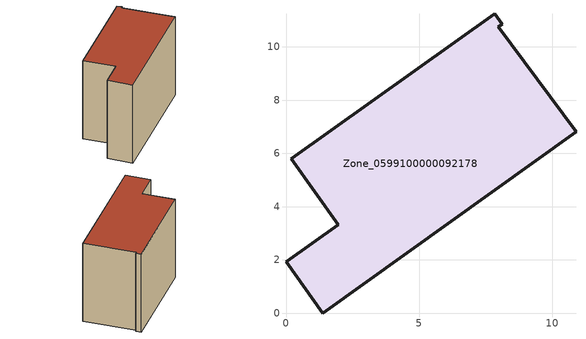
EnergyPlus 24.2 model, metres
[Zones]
Zone_0599100000092178
 floor ground (C_G): 7.97,10.75 10.89,6.82 1.38,0 0,1.94 1.96,3.33 0.19,5.8 7.83,11.24 8.12,10.85 z0
 wall outside (C_F): 1.96,3.33 0,1.94 1.38,0 10.89,6.82 7.97,10.75 8.12,10.85 7.83,11.24 0.19,5.8 1.96,3.33 z0:8.07
 roof outside (C_R): 8.12,10.85 7.83,11.24 0.19,5.8 1.96,3.33 0,1.94 1.38,0 10.89,6.82 7.97,10.75 z8.07
[BUILDING]
Pand.0599100000092178: North Axis=0; Terrain=City; Loads Convergence Tolerance Value=0.04; Temperature Convergence Tolerance Value=0.4; Solar Distribution=FullExterior; Maximum Number of Warmup Days=25; Minimum Number of Warmup Days=1
[Site:Location]
Rotterdam.The.Hague.AP_ZH_NLD Design_Conditions: Latitude=51.96; Longitude=4.45; Time Zone=1; Elevation=-4.5
[SITE:GROUNDTEMPERATURE:BUILDINGSURFACE]
18, 18, 18, 18, 18, 18, 18, 18, 18, 18, 18, 18
[MATERIAL] Thermal Absorptance=0.9; Solar Absorptance=0.7; Visible Absorptance=0.7
Name | Roughness | Thickness | Conductivity | Density | Specific Heat
G.TI.1975-1991 | MediumSmooth | 0.15 | 0.288461 | 540 | 1210
F.TI.1975-1991 | Rough | 0.3 | 0.230769 | 1920 | 840
R.TI.1975-1991 | MediumRough | 0.2 | 0.153846 | 1500 | 1000
[CONSTRUCTION]
C_G: G.TI.1975-1991
C_F: F.TI.1975-1991
C_R: R.TI.1975-1991
[ZONE]
Zone_0599100000092178: Type=1; Multiplier=1; Ceiling Height=Autocalculate; Volume=Autocalculate; Floor Area=autocalculate; Part of Total Floor Area=Yes
[ZONEINFILTRATION:DESIGNFLOWRATE]
Infil_Zone_0599100000092178: Zone or ZoneList or Space or SpaceList=Zone_0599100000092178; Schedule=AlwaysOn; Design Flow Rate Calculation Method=Flow/Area; Flow Rate per Floor Area=0.003; Constant Term Coefficient=1; Temperature Term Coefficient=0; Velocity Term Coefficient=0; Velocity Squared Term Coefficient=0
[HVACTEMPLATE:ZONE:IDEALLOADSAIRSYSTEM]
Zone_0599100000092178: Maximum Heating Supply Air Temperature=50; Minimum Cooling Supply Air Temperature=13; Maximum Heating Supply Air Humidity Ratio=0.0156; Minimum Cooling Supply Air Humidity Ratio=0.0077; Heating Limit=NoLimit; Cooling Limit=NoLimit; Dehumidification Control Type=ConstantSensibleHeatRatio; Cooling Sensible Heat Ratio=0.7; Dehumidification Setpoint=60; Humidification Control Type=None; Humidification Setpoint=30; Outdoor Air Method=None; Outdoor Air Flow Rate per Person=0.00944; Outdoor Air Flow Rate per Zone Floor Area=0; Outdoor Air Flow Rate per Zone=0; Demand Controlled Ventilation Type=None; Outdoor Air Economizer Type=NoEconomizer; Heat Recovery Type=None; Sensible Heat Recovery Effectiveness=0.7; Latent Heat Recovery Effectiveness=0.65
[ZONECONTROL:THERMOSTAT]
ThermostatControl_Zone_0599100000092178: Zone or ZoneList=Zone_0599100000092178; Control Type Schedule=DualSetpointControlType; Control 1=Thermostat_Zone_0599100000092178; Temperature Difference Between Cutout And Setpoint=0
[THERMOSTATSETPOINT:DUALSETPOINT]
Thermostat_Zone_0599100000092178: Heating Setpoint Temperature Schedule=HeatingSetpoint_Zone_0599100000092178; Cooling Setpoint Temperature Schedule=CoolingSetpoint_Zone_0599100000092178
[SCHEDULE:COMPACT]
HeatingSetpoint_Zone_0599100000092178: Through: 12/31, For: AllDays, Until: 24:00, 21
CoolingSetpoint_Zone_0599100000092178: Through: 12/31, For: AllDays, Until: 24:00, 24
DualSetpointControlType: Through: 12/31, For: AllDays, Until: 24:00, 4
AlwaysOn: Through: 12/31, For: AllDays, Until: 24:00, 1
